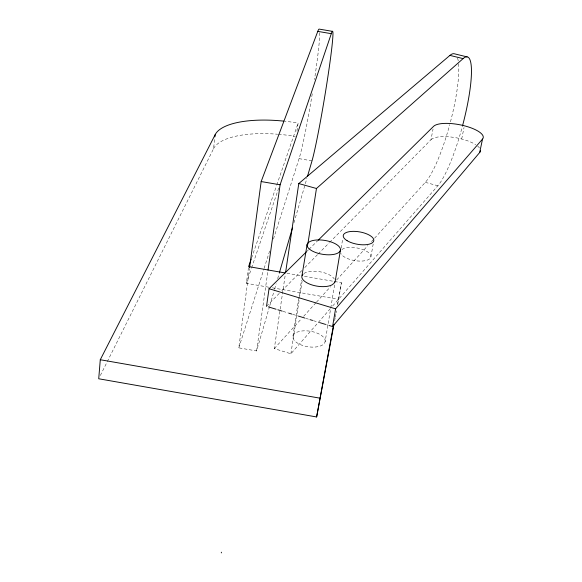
<?xml version="1.0" encoding="UTF-8"?>
<svg xmlns="http://www.w3.org/2000/svg" width="582" height="582" viewBox="0 0 582 582"><rect width="100%" height="100%" fill="white"/><g stroke="black" fill="none" stroke-linecap="round" stroke-linejoin="round"><path stroke-width="0.44" stroke-dasharray="2.91 2.18" d="M107.241 361.706L213.55 148.723L214.984 136.392M268.76 287.202L246.368 283.318L248.601 266.614M269.553 306.481L256.589 350.953L238.787 347.847L249.431 268.746M256.589 350.953L267.902 271.023M296.951 131.161L298.122 123.086A75.966 26.736 8.4 0 0 284.773 121.231M330.3 308.707L290.862 353.791L274.318 348.589L280.037 310.024M280.168 309.122L285.355 274.144M292.964 336.083L301.534 280.095M290.862 353.791L302.131 281.026M325.12 341.685A16.325 7.842 9.1 0 0 302.276 330.947A16.325 7.842 9.1 0 0 299.672 344.282A16.325 7.842 9.1 0 0 325.12 341.685L330.62 308.802M330.765 307.914L334.628 284.809M341.139 248.165L342.711 238.795M337.807 303.775L341.459 282.699L303.069 276.05M370.901 256.808L373.186 244.054M337.298 304.903L341.459 282.699M334.635 320.711L335.137 318.034M335.305 317.146L335.974 313.582M336.141 312.687L336.476 310.904M329.63 242.388L430.978 139.724L433.044 129.037M461.693 139.003L464.029 127.56M269.808 305.608L274.377 289.916M274.631 289.043L276.159 283.812M277.687 278.582L279.462 272.478M293.954 222.775L306.918 178.303M238.787 347.847L263.842 269.233M264.112 268.367L269.895 250.224M273.475 238.991L299.075 158.646A67.759 3.747 -80.6 0 0 312.316 93.433M246.368 283.318L251.315 268.724M251.606 267.865L278.698 188.044M251.57 258.022L276.479 185.825M276.777 184.967L298.122 123.086M100.344 375.521L106.841 362.513M332.686 305.979L437.853 185.753A68.363 13.139 -75 0 0 462.217 126.985M274.318 348.589L301.221 318.972M303.666 316.281L315.888 302.822M316.499 302.145L330.561 286.664M336.672 279.935L367.853 245.611M371.52 241.574L373.964 238.882M374.575 238.213L425.318 182.348A68.189 13.764 -75.1 0 0 449.711 124.679M266.527 306.307L279.273 293.393M281.826 290.811L302.218 270.15M304.772 267.567L317.517 254.654M318.158 254.007L328.99 243.029M307.107 251.148L308.395 249.874M309.042 249.234L317.43 240.963M303.906 273.576L304.997 272.849A16.711 7.326 9.1 0 1 321.388 272.056A16.711 7.326 9.1 0 1 334.323 279.091M299.075 158.646L312.003 160.865M286.999 273.264L302.174 275.897M272.347 287.821L338.644 299.323M425.318 182.348L437.853 185.753M283.041 311.37L289.123 313.24M292.601 314.302L298.682 316.164M305.637 318.296L309.115 319.365M313.458 320.697L318.674 322.297M326.495 324.691L328.233 325.229M341.903 249.583A15.394 6.424 9.8 0 1 366.1 250.98A15.394 6.424 9.8 0 1 363.008 260.998A15.394 6.424 9.8 0 1 340.761 253.294M430.978 139.724A25.637 8.483 10.9 0 1 450.934 137.01A25.637 8.483 10.9 0 1 475.72 144.692M477.698 146.14A25.637 8.483 10.9 0 1 479.495 148.01M457.547 58.011A68.189 13.764 -75.1 0 1 458.325 61.576M458.572 63.707A68.189 13.764 -75.1 0 1 449.944 123.813M319.78 32.723A67.759 3.747 -80.6 0 1 314.498 79.552M213.55 148.723A75.58 27.339 8.4 0 1 277.599 134.224M278.472 134.297A75.58 27.339 8.4 0 1 295.3 136.399"/><path stroke-width="0.87" d="M283.878 121.136A75.966 26.736 8.4 0 0 215.187 134.631L100.279 359.734L98.722 378.773L316.623 416.959L333.973 324.276M214.984 136.392L215.187 134.631M249.554 267.844L261.165 181.548L317.779 31.377A67.759 3.747 -80.6 0 1 319.154 29.1L332.504 31.363M221.313 552.9L221.407 552.209M268.026 270.121L280.102 184.8L331.303 33.676L317.779 31.377M266.527 306.307L269.044 288.708L306.459 251.788M285.617 272.354L298.777 183.563L449.922 55.399A68.189 13.764 -75.1 0 1 454.098 53.726L467.12 56.905M307.834 244.193L316.463 188.495L463.097 58.622L449.922 55.399M334.825 281.71L333.893 283.478L331.893 284.94A16.711 7.326 9.1 0 1 312.512 285.115A16.711 7.326 9.1 0 1 301.905 276.006L307.143 244.411M335.079 282.146L340.426 250.158A16.9 7.035 9.2 0 0 316.63 239.988A16.9 7.035 9.2 0 0 314.244 251.941A16.9 7.035 9.2 0 0 340.426 250.158M316.623 416.959L333.632 324.436M332.584 326.56L335.574 308.853L482.522 139.076A25.761 8.286 10.8 0 0 464.501 125.828A25.761 8.286 10.8 0 0 433.561 126.359L318.07 240.322M333.166 325.862L479.684 152.506L482.522 139.076M279.462 272.478L292.426 228.006M307.427 176.557L312.003 160.865A67.774 3.063 -80.5 0 0 327.717 77.821A67.774 3.063 -80.5 0 0 331.303 33.676M251.271 258.881L248.601 266.614L285.209 272.958M302.218 275.65L302.931 274.268M261.165 181.548L280.102 184.8M100.279 359.734L319.802 398.139M298.777 183.563L316.463 188.495M269.044 288.708L335.574 308.853M268.266 306.845L276.086 309.238M277.825 309.777L282.168 311.108M289.123 313.24L291.728 314.04M298.682 316.164L304.772 318.034M309.98 319.634L312.592 320.427M319.54 322.559L325.629 324.429M329.106 325.491L331.711 326.291M480.448 150.396A25.637 8.483 10.9 0 1 479.684 152.506M463.097 58.622A68.363 13.139 -75 0 1 462.443 126.119M347.083 240.664A15.481 6.286 9.8 0 0 373.04 242.17A15.481 6.286 9.8 0 0 355.457 231.41A15.481 6.286 9.8 0 0 347.083 240.664"/></g></svg>
